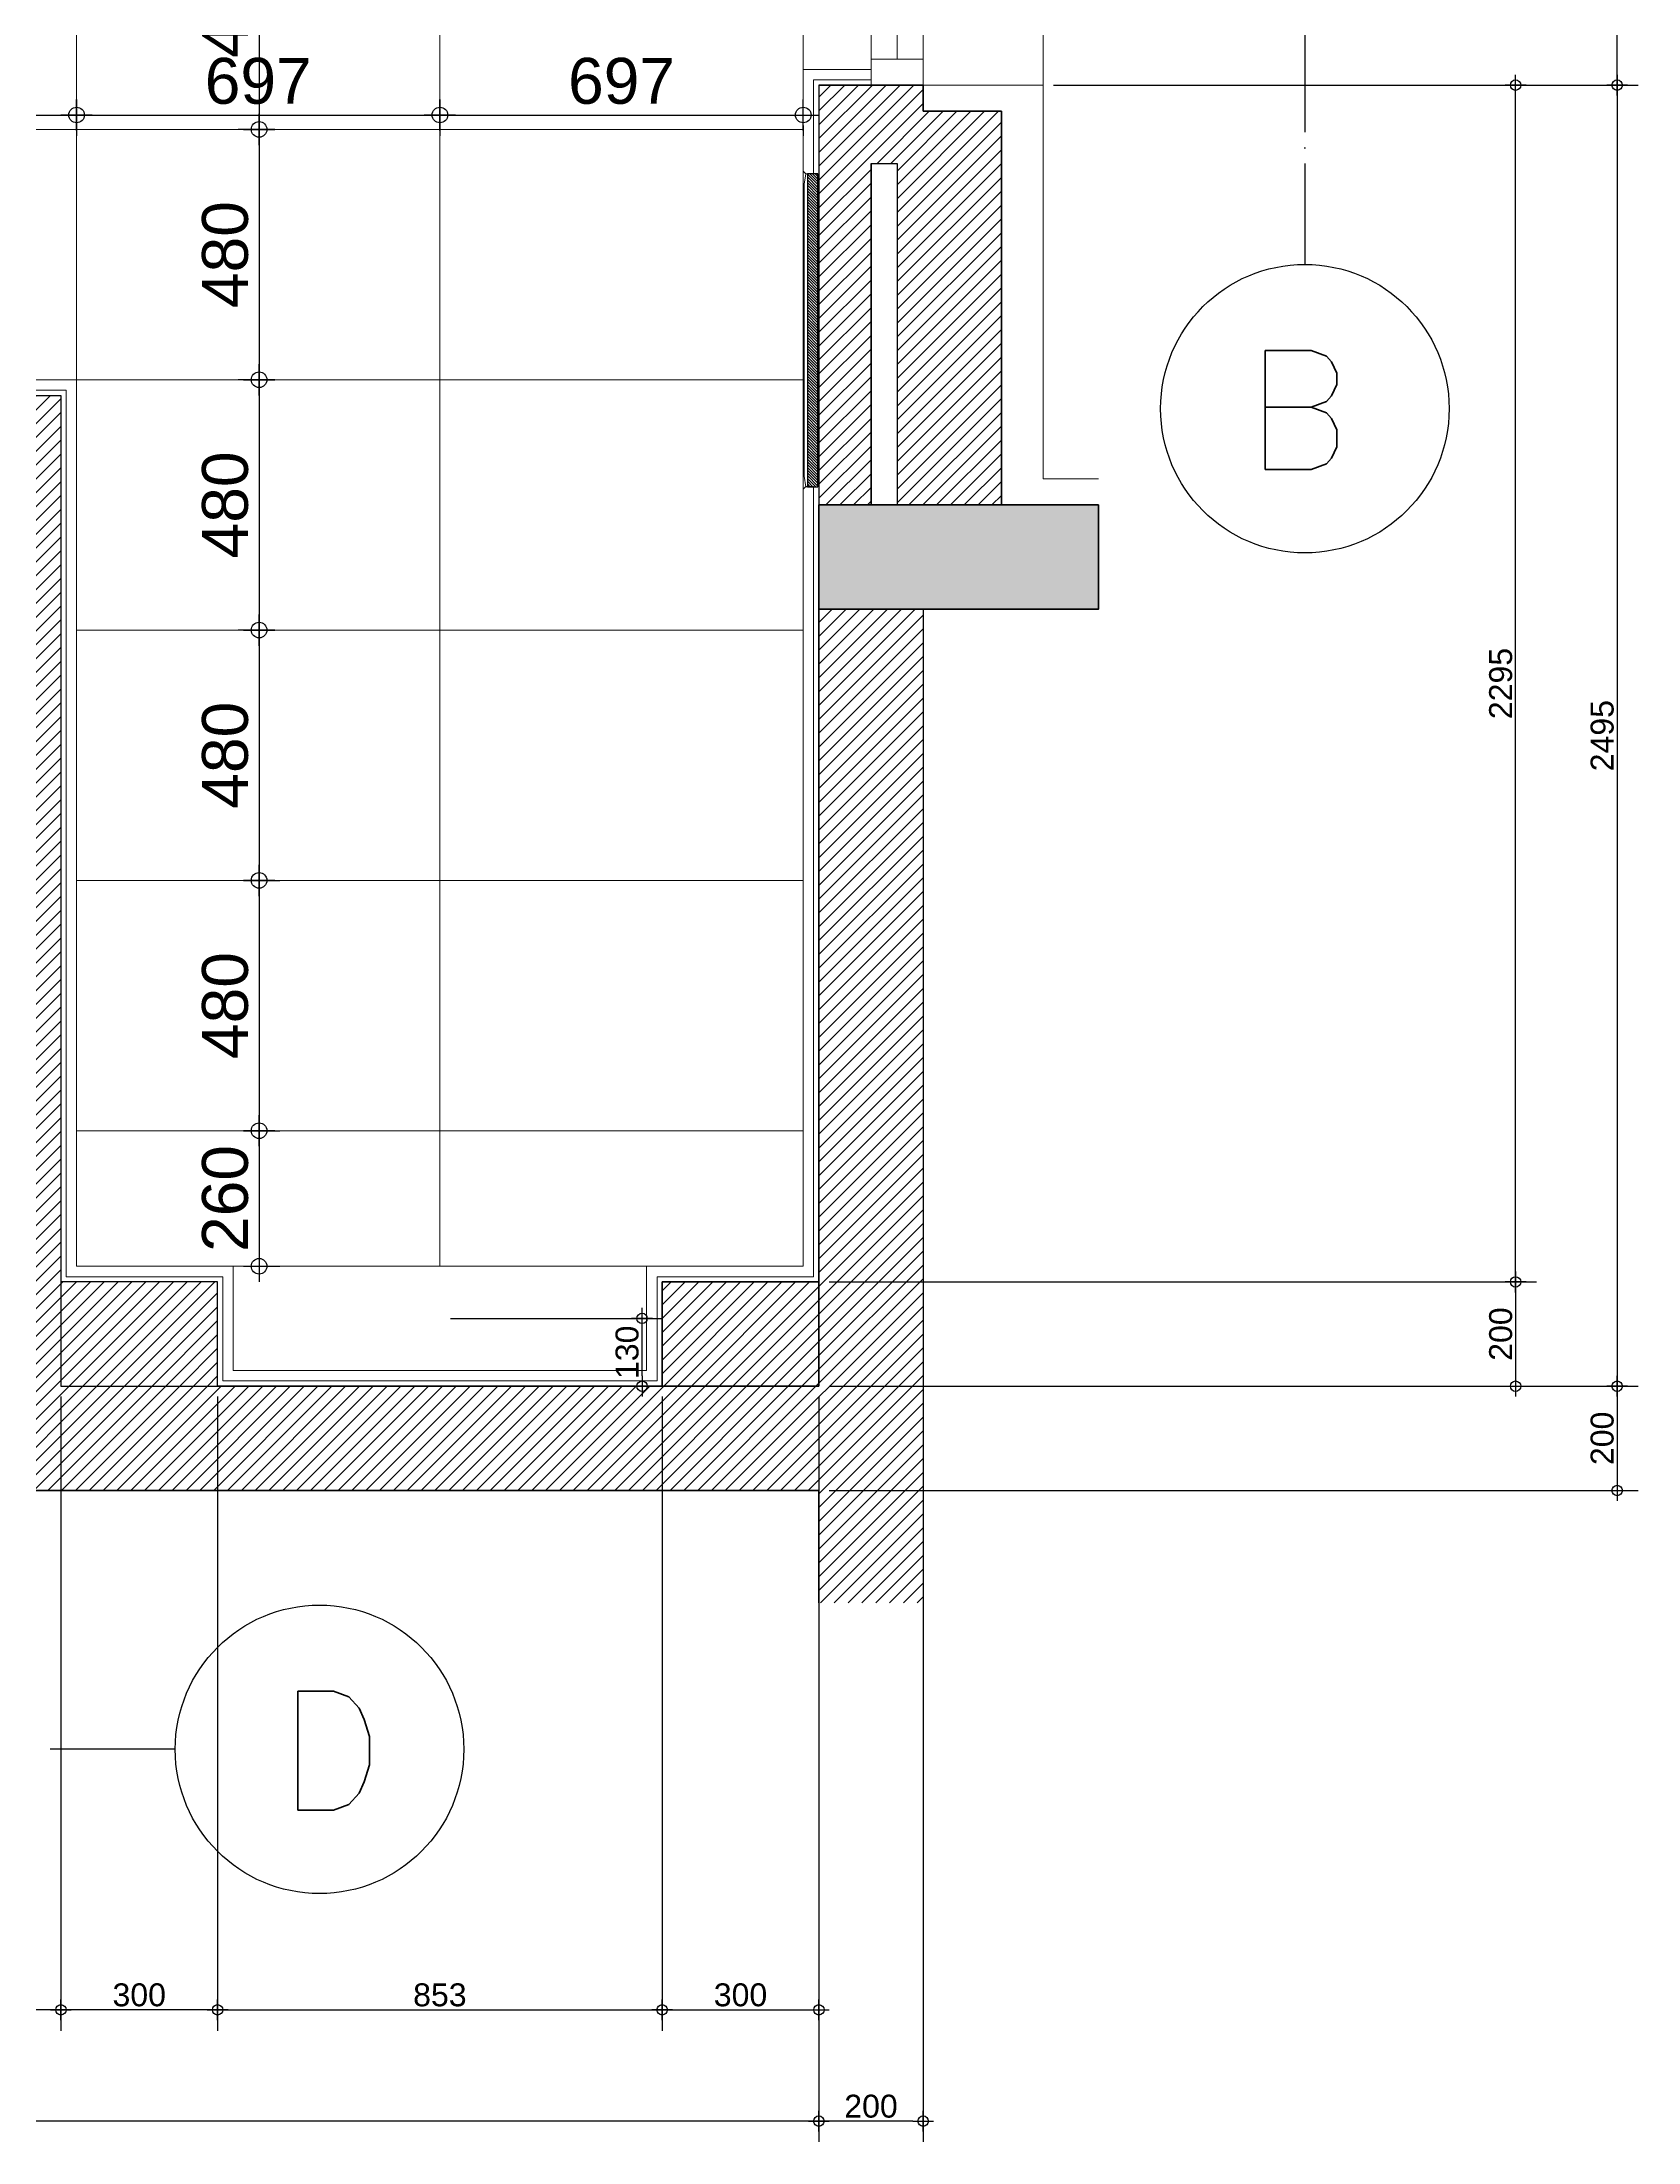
# Model space of a CAD drawing. Header units: inches. Extents: x 258415 to 640093, y 441672 to 945769.
# Drawn here: x 340224 to 343284, y 466265 to 470292 of the extents above; entities that cross this region are included whole.
import ezdxf

# ---------------------------------------------------------------- set-up
doc = ezdxf.new("R2010")
doc.units = ezdxf.units.IN
doc.header["$MEASUREMENT"] = 0
doc.linetypes.add('ACAD_ISO04W100', pattern=[30, 24, -3, 0, -3])
doc.linetypes.add('HIDDEN', pattern=[0.375, 0.25, -0.125])
for name, color, linetype in [('A-DIMESNION-1', 7, 'Continuous'), ('CQ Grg Gypsum', 41, 'Continuous'), ('CQ SPOT DETAIL DIMENSION', 9, 'Continuous'), ('CQ Wall plan', 3, 'Continuous'), ('CQ Wood Section', 60, 'Continuous'), ('Layer1', 1, 'Continuous'), ('xref grd floor$2$CQ Wall hatch_CHB', 8, 'Continuous')]:
    doc.layers.add(name, color=color, linetype=linetype)
for name, color, linetype, lineweight in [('A-GLAZ', 134, 'Continuous', 18), ('CQ Marble', 6, 'Continuous', 0), ('CQ Mirror-Glass', 4, 'Continuous', 0), ('CQ plan and elev dimension', 252, 'Continuous', 35), ('CQ wooh hatch', 8, 'HIDDEN', 18), ('xref grd floor$0$A-WALL-TILE', 8, 'Continuous', 9), ('xref grd floor$0$XREF-V2-GF_COLS$0$A-COLS', 5, 'Continuous', 40), ('xref grd floor$0$XREF-V2-GF_COLS$0$A-COLS-PATT', 253, 'Continuous', 20)]:
    doc.layers.add(name, color=color, linetype=linetype, lineweight=lineweight)
doc.styles.get("Standard").update_dxf_attribs({"font": 'arial.ttf'})
doc.styles.add('STYL-CONCEPT', font='romans.shx')
doc.dimstyles.new('CQ Anno', dxfattribs={"dimscale": 40, "dimtxt": 2.2, "dimasz": 0.75, "dimexe": 1, "dimexo": 0.5, "dimgap": 0.5, "dimtad": 1, "dimrnd": 1, "dimdsep": 46, "dimtxsty": 'Standard', "dimblk": 'x-04-bw-gf-dim-50$0$DIM12', "dimcen": 0.0025, "dimdle": 0.5, "dimclrd": 8, "dimclre": 8, "dimclrt": 2, "dimazin": 2, "dimtfac": 1, "dimtix": 1, "dimtmove": 1, "dimatfit": 0, "dimfxl": 50, "dimtolj": 1, "dimtzin": 0, "dimlwd": -1, "dimarcsym": 1})
pattern_1 = [(45, (0, 0), (-13.25825215, 13.25825215), [])]

# ---------------------------------------------------------------- blocks, each defined once
blk = doc.blocks.new('ff-12 wall plan')
at = {"layer": 'xref grd floor$0$XREF-V2-GF_COLS$0$A-COLS-PATT'}
blk.add_hatch(color=256, dxfattribs=at).paths.add_polyline_path([(312435.4, 469404.1), (312435.4, 469204.1), (312971.3, 469204.1), (312971.3, 469404.1)])
at = {"layer": 'xref grd floor$2$CQ Wall hatch_CHB'}
h = blk.add_hatch(dxfattribs=at)
h.set_pattern_fill('ANSI31,_O', color=8, scale=150)
h.set_pattern_definition(pattern_1)
h.paths.add_polyline_path([(312785.4, 469404.1), (312785.4, 470159.1), (312635.4, 470159.1), (312635.4, 470209.1), (312435.4, 470209.1), (312435.4, 469404.1), (312535.4, 469404.1), (312535.4, 470059.1), (312585.4, 470059.1), (312585.4, 469404.1)])
h = blk.add_hatch(dxfattribs=at)
h.set_pattern_fill('ANSI31,_O', color=8, scale=150)
h.set_pattern_definition(pattern_1)
h.paths.add_polyline_path([(310882, 469614.1), (310982, 469614.1), (310982, 467714.1), (310882, 467714.1)])
h = blk.add_hatch(dxfattribs=at)
h.set_pattern_fill('ANSI31,_O', color=8, scale=150)
h.set_pattern_definition(pattern_1)
h.paths.add_polyline_path([(312635.4, 469204.1), (312635.4, 467298.6), (312435.4, 467298.6), (312435.4, 467514.1), (308955.4, 467514.1), (308955.4, 467298.6), (308755.4, 467298.6), (308755.4, 467614.1), (308408.5, 467614.1), (308408.5, 467814.1), (308755.4, 467814.1), (308755.4, 468804.1), (308955.4, 468804.1), (308955.4, 467714.1), (312435.4, 467714.1), (312435.4, 469204.1)])
h = blk.add_hatch(dxfattribs=at)
h.set_pattern_fill('ANSI31,_O', color=8, scale=150)
h.set_pattern_definition(pattern_1)
h.paths.add_polyline_path([(310982, 467914.1), (311282.5, 467914.1), (311282.5, 467714.1), (310982, 467714.1)])
h.paths.add_polyline_path([(312135, 467914.1), (312435.4, 467914.1), (312435.4, 467714.1), (312135, 467714.1)])
at = {"layer": 'A-GLAZ', "elevation": 0}
for points in [[(312635.5, 471109.1), (312535.4, 471109.1), (312535.4, 470209.1), (312635.5, 470209.1)], [(312585.5, 471059.1), (312535.5, 471059.1), (312535.4, 470259.1), (312585.5, 470259.1)], [(312635.5, 470209.1), (312535.4, 470209.1), (312535.4, 470259.1), (312635.5, 470259.1)]]:
    blk.add_lwpolyline(points, close=True, dxfattribs=at)
at = {"layer": 'CQ Wall plan'}
for p, q in [((312435.4, 470209.1, 0), (312635.4, 470209.1, 0)), ((312435.4, 470209.1, 0), (312435.4, 469404.1, 0)), ((312635.4, 470209.1, 0), (312635.4, 470159.1, 0)), ((312635.4, 470159.1, 0), (312785.4, 470159.1, 0)), ((312785.4, 470159.1, 0), (312785.4, 469404.1, 0)), ((312535.4, 470059.1, 0), (312535.4, 469404.1, 0)), ((312535.4, 470059.1, 0), (312585.4, 470059.1, 0)), ((312585.4, 470059.1, 0), (312585.4, 469404.1, 0)), ((310882, 469614.1, 0), (310982, 469614.1, 0)), ((310982, 469614.1, 0), (310982, 467714.1, 0)), ((312435.4, 469204.1, 0), (312435.4, 467714.1, 0)), ((312635.4, 469204.1, 0), (312635.4, 467298.6, 0)), ((310982, 467714.1, 0), (311201.4, 467714.1, 0)), ((311201.4, 467714.1, 0), (311301.4, 467714.1, 0)), ((311301.4, 467714.1, 0), (312435.4, 467714.1, 0)), ((308955.4, 467514.1, 0), (312435.4, 467514.1, 0)), ((312435.4, 467514.1, 0), (312435.4, 467298.6, 0))]:
    blk.add_line(p, q, dxfattribs=at)
at = {"layer": 'CQ Wall plan', "elevation": 0}
for points in [[(312785.4, 469404.1), (312785.4, 470159.1), (312635.4, 470159.1), (312635.4, 470209.1), (312435.4, 470209.1), (312435.4, 469404.1), (312535.4, 469404.1), (312535.4, 470059.1), (312585.4, 470059.1), (312585.4, 469404.1)], [(312135, 467914.1), (312435.4, 467914.1), (312435.4, 467714.1), (312135, 467714.1)]]:
    blk.add_lwpolyline(points, close=True, dxfattribs=at)
for points in [[(310982, 467714.1), (312435.4, 467714.1), (312435.4, 469204.1), (312635.4, 469204.1), (312635.4, 467298.6)], [(312435.4, 467914.1), (312135, 467914.1), (312135, 467714.1), (311308, 467714.1), (311282.5, 467714.1), (311282.5, 467914.1), (310982, 467914.1)], [(312435.4, 467298.6), (312435.4, 467514.1), (308955.4, 467514.1), (308955.4, 467298.6)]]:
    blk.add_lwpolyline(points, dxfattribs=at)
at = {"layer": 'xref grd floor$0$A-WALL-TILE'}
for p, q in [((312865.4, 471734.1, 0), (312865.4, 469454.1, 0)), ((312635.4, 470209.1, 0), (312865.4, 470209.1, 0)), ((312865.4, 469454.1, 0), (312971.3, 469454.1, 0))]:
    blk.add_line(p, q, dxfattribs=at)
at = {"layer": 'xref grd floor$0$XREF-V2-GF_COLS$0$A-COLS', "elevation": 0}
blk.add_lwpolyline([(312435.4, 469404.1), (312435.4, 469204.1), (312971.3, 469204.1), (312971.3, 469404.1)], close=True, dxfattribs=at)
blk.add_lwpolyline([(312971.3, 469404.1), (312435.4, 469404.1), (312435.4, 469204.1), (312971.3, 469204.1)], dxfattribs=at)
blk = doc.blocks.new('ff-12 section line')
at = {"layer": 'Layer1', "linetype": 'ACAD_ISO04W100', "ltscale": 10}
for p, q in [((303553.9, 468882.5, 0), (303553.9, 468088.7, 0)), ((301387.8, 465241.2, 0), (300726.3, 465241.2, 0))]:
    blk.add_line(p, q, dxfattribs=at)
at = {"layer": 'Layer1'}
for centre in [(303553.9, 467812.1, 0), (301664.4, 465241.2, 0)]:
    blk.add_circle(centre, 276.6, dxfattribs=at)
at = {"layer": 'Layer1', "style": 'STYL-CONCEPT'}
blk.add_text('B', height=228.5, dxfattribs=at).set_placement((303438.7, 467695.3, 0))
at = {"layer": 'Layer1', "insert": (301583.8, 465124.4, 0), "char_height": 228.5, "attachment_point": 7, "style": 'STYL-CONCEPT'}
blk.add_mtext_dynamic_manual_height_columns('D', width=200.816, gutter_width=150, heights=[0], dxfattribs=at)
blk = doc.blocks.new('ff-12 marble')
at = {"layer": 'CQ Marble'}
for p, q in [((312405.4, 471079.1, 0), (312405.4, 470239.1, 0)), ((312535.4, 470239.1, 0), (312535.4, 470219.1, 0)), ((312405.4, 470044.1, 0), (312410.4, 470039.1, 0)), ((312410.4, 470039.1, 0), (312425.4, 470039.1, 0)), ((312405.4, 469434.1, 0), (312410.4, 469439.1, 0)), ((312410.4, 469439.1, 0), (312425.4, 469439.1, 0)), ((312105, 467944.1, 0), (311312.5, 467944.1, 0))]:
    blk.add_line(p, q, dxfattribs=at)
at = {"layer": 'CQ Marble', "elevation": 0}
for points in [[(312535.4, 470239.1), (312405.4, 470239.1), (312405.4, 470044.1)], [(312535.4, 470219.1), (312425.4, 470219.1), (312425.4, 470039.1)], [(312405.4, 469434.1), (312405.4, 467944.1), (312105, 467944.1), (312105, 467744.1), (311312.5, 467744.1), (311312.5, 467944.1), (311012, 467944.1), (311012, 469644.1), (310852, 469644.1), (310852, 467944.1)], [(312425.4, 469439.1), (312425.4, 467924.1), (312125, 467924.1), (312125, 467724.1), (311292.5, 467724.1), (311292.5, 467924.1), (310992, 467924.1), (310992, 469624.1), (310872, 469624.1), (310872, 467944.1)]]:
    blk.add_lwpolyline(points, dxfattribs=at)
blk = doc.blocks.new('x-04-bw-gf-dim-50$0$DIM12')
at = {"color": 8}
blk.add_line((-1, 0), (1, 0), dxfattribs=at)
blk.add_line((0, -1), (0, 1))
blk.add_circle((0, 0), 0.5)
blk = doc.blocks.new('*D1211')
at = {"layer": 'A-DIMESNION-1', "color": 8, "lineweight": -2, "ltscale": 0.05, "transparency": 16777216}
for p, q in [((340260.1, 467694.1), (340260.1, 466478.2)), ((340560.6, 467694.1), (340560.6, 466478.2))]:
    blk.add_line(p, q, dxfattribs=at)
at = {"layer": 'A-DIMESNION-1', "color": 8, "ltscale": 0.05, "transparency": 16777216}
blk.add_line((340540.6, 466518.2), (340280.1, 466518.2), dxfattribs=at)
at = {"layer": 'Defpoints', "color": 0, "linetype": 'Continuous', "ltscale": 0.05, "transparency": 16777216}
for p in [(340260.1, 467714.1, 0), (340560.6, 467714.1, 0), (340260.1, 466518.2)]:
    blk.add_point(p, dxfattribs=at)
at = {"layer": 'A-DIMESNION-1', "color": 8, "linetype": 'Continuous', "ltscale": 0.05, "transparency": 16777216, "xscale": 20, "yscale": 20, "zscale": 20, "rotation": 180}
blk.add_blockref('x-04-bw-gf-dim-50$0$DIM12', (340260.1, 466518.2), dxfattribs=at)
at = {"layer": 'A-DIMESNION-1', "color": 8, "linetype": 'Continuous', "ltscale": 0.05, "transparency": 16777216, "xscale": 20, "yscale": 20, "zscale": 20}
blk.add_blockref('x-04-bw-gf-dim-50$0$DIM12', (340560.6, 466518.2), dxfattribs=at)
at = {"layer": 'A-DIMESNION-1', "color": 2, "linetype": 'Continuous', "ltscale": 0.05, "transparency": 16777216, "insert": (340410.3, 466546.7), "char_height": 44, "attachment_point": 5}
blk.add_mtext('\\A1;300', dxfattribs=at)
blk = doc.blocks.new('*D1216')
at = {"layer": 'A-DIMESNION-1', "color": 8, "lineweight": -2, "ltscale": 0.05, "transparency": 16777216}
for p, q in [((340560.6, 467694.1), (340560.6, 466478.2)), ((341413.1, 467694.1), (341413.1, 466478.2))]:
    blk.add_line(p, q, dxfattribs=at)
at = {"layer": 'A-DIMESNION-1', "color": 8, "ltscale": 0.05, "transparency": 16777216}
blk.add_line((340580.6, 466518.2), (341393.1, 466518.2), dxfattribs=at)
at = {"layer": 'Defpoints', "color": 0, "linetype": 'Continuous', "ltscale": 0.05, "transparency": 16777216}
for p in [(340560.6, 467714.1, 0), (341413.1, 467714.1, 0), (341413.1, 466518.2)]:
    blk.add_point(p, dxfattribs=at)
at = {"layer": 'A-DIMESNION-1', "color": 8, "linetype": 'Continuous', "ltscale": 0.05, "transparency": 16777216, "xscale": 20, "yscale": 20, "zscale": 20, "rotation": 180}
blk.add_blockref('x-04-bw-gf-dim-50$0$DIM12', (340560.6, 466518.2), dxfattribs=at)
at = {"layer": 'A-DIMESNION-1', "color": 8, "linetype": 'Continuous', "ltscale": 0.05, "transparency": 16777216, "xscale": 20, "yscale": 20, "zscale": 20}
blk.add_blockref('x-04-bw-gf-dim-50$0$DIM12', (341413.1, 466518.2), dxfattribs=at)
at = {"layer": 'A-DIMESNION-1', "color": 2, "linetype": 'Continuous', "ltscale": 0.05, "transparency": 16777216, "insert": (340986.8, 466546.7), "char_height": 44, "attachment_point": 5}
blk.add_mtext('\\A1;853', dxfattribs=at)
blk = doc.blocks.new('*D1221')
at = {"layer": 'A-DIMESNION-1', "color": 8, "lineweight": -2, "ltscale": 0.05, "transparency": 16777216}
for p, q in [((338833.5, 467694.1), (338833.5, 466478.2)), ((340260.1, 467694.1), (340260.1, 466478.2))]:
    blk.add_line(p, q, dxfattribs=at)
at = {"layer": 'A-DIMESNION-1', "color": 8, "ltscale": 0.05, "transparency": 16777216}
blk.add_line((340240.1, 466518.2), (338853.5, 466518.2), dxfattribs=at)
at = {"layer": 'Defpoints', "color": 0, "linetype": 'Continuous', "ltscale": 0.05, "transparency": 16777216}
for p in [(338833.5, 467714.1, 0), (340260.1, 467714.1, 0), (338833.5, 466518.2)]:
    blk.add_point(p, dxfattribs=at)
at = {"layer": 'A-DIMESNION-1', "color": 8, "linetype": 'Continuous', "ltscale": 0.05, "transparency": 16777216, "xscale": 20, "yscale": 20, "zscale": 20, "rotation": 180}
blk.add_blockref('x-04-bw-gf-dim-50$0$DIM12', (338833.5, 466518.2), dxfattribs=at)
at = {"layer": 'A-DIMESNION-1', "color": 8, "linetype": 'Continuous', "ltscale": 0.05, "transparency": 16777216, "xscale": 20, "yscale": 20, "zscale": 20}
blk.add_blockref('x-04-bw-gf-dim-50$0$DIM12', (340260.1, 466518.2), dxfattribs=at)
at = {"layer": 'A-DIMESNION-1', "color": 2, "linetype": 'Continuous', "ltscale": 0.05, "transparency": 16777216, "insert": (339546.8, 466546.3), "char_height": 44, "attachment_point": 5}
blk.add_mtext('\\A1;1427', dxfattribs=at)
blk = doc.blocks.new('*D1226')
at = {"layer": 'A-DIMESNION-1', "color": 8, "lineweight": -2, "ltscale": 0.05, "transparency": 16777216}
for p, q in [((341413.1, 467694.1), (341413.1, 466478.2)), ((341713.6, 467694.1), (341713.6, 466478.2))]:
    blk.add_line(p, q, dxfattribs=at)
at = {"layer": 'A-DIMESNION-1', "color": 8, "ltscale": 0.05, "transparency": 16777216}
blk.add_line((341433.1, 466518.2), (341693.6, 466518.2), dxfattribs=at)
at = {"layer": 'Defpoints', "color": 0, "linetype": 'Continuous', "ltscale": 0.05, "transparency": 16777216}
for p in [(341413.1, 467714.1, 0), (341713.6, 467714.1, 0), (341713.6, 466518.2)]:
    blk.add_point(p, dxfattribs=at)
at = {"layer": 'A-DIMESNION-1', "color": 8, "linetype": 'Continuous', "ltscale": 0.05, "transparency": 16777216, "xscale": 20, "yscale": 20, "zscale": 20, "rotation": 180}
blk.add_blockref('x-04-bw-gf-dim-50$0$DIM12', (341413.1, 466518.2), dxfattribs=at)
at = {"layer": 'A-DIMESNION-1', "color": 8, "linetype": 'Continuous', "ltscale": 0.05, "transparency": 16777216, "xscale": 20, "yscale": 20, "zscale": 20}
blk.add_blockref('x-04-bw-gf-dim-50$0$DIM12', (341713.6, 466518.2), dxfattribs=at)
at = {"layer": 'A-DIMESNION-1', "color": 2, "linetype": 'Continuous', "ltscale": 0.05, "transparency": 16777216, "insert": (341563.3, 466546.7), "char_height": 44, "attachment_point": 5}
blk.add_mtext('\\A1;300', dxfattribs=at)
blk = doc.blocks.new('*D1231')
at = {"layer": 'A-DIMESNION-1', "color": 8, "lineweight": -2, "ltscale": 0.05, "transparency": 16777216}
for p, q in [((338233.5, 467694.1), (338233.5, 466264.8)), ((341713.5, 467694.1), (341713.5, 466264.8))]:
    blk.add_line(p, q, dxfattribs=at)
at = {"layer": 'A-DIMESNION-1', "color": 8, "ltscale": 0.05, "transparency": 16777216}
blk.add_line((341693.5, 466304.8), (338253.5, 466304.8), dxfattribs=at)
at = {"layer": 'Defpoints', "color": 0, "linetype": 'Continuous', "ltscale": 0.05, "transparency": 16777216}
for p in [(338233.5, 467714.1, 0), (341713.5, 467714.1, 0), (338233.5, 466304.8)]:
    blk.add_point(p, dxfattribs=at)
at = {"layer": 'A-DIMESNION-1', "color": 8, "linetype": 'Continuous', "ltscale": 0.05, "transparency": 16777216, "xscale": 20, "yscale": 20, "zscale": 20, "rotation": 180}
blk.add_blockref('x-04-bw-gf-dim-50$0$DIM12', (338233.5, 466304.8), dxfattribs=at)
at = {"layer": 'A-DIMESNION-1', "color": 8, "linetype": 'Continuous', "ltscale": 0.05, "transparency": 16777216, "xscale": 20, "yscale": 20, "zscale": 20}
blk.add_blockref('x-04-bw-gf-dim-50$0$DIM12', (341713.5, 466304.8), dxfattribs=at)
at = {"layer": 'A-DIMESNION-1', "color": 2, "linetype": 'Continuous', "ltscale": 0.05, "transparency": 16777216, "insert": (339973.5, 466333.3), "char_height": 44, "attachment_point": 5}
blk.add_mtext('\\A1;3480', dxfattribs=at)
blk = doc.blocks.new('*D1236')
at = {"layer": 'A-DIMESNION-1', "color": 8, "lineweight": -2, "ltscale": 0.05, "transparency": 16777216}
for p, q in [((341713.5, 467694.1), (341713.5, 466264.8)), ((341913.5, 467594.1), (341913.5, 466264.8))]:
    blk.add_line(p, q, dxfattribs=at)
at = {"layer": 'A-DIMESNION-1', "color": 8, "ltscale": 0.05, "transparency": 16777216}
blk.add_line((341893.5, 466304.8), (341733.5, 466304.8), dxfattribs=at)
at = {"layer": 'Defpoints', "color": 0, "linetype": 'Continuous', "ltscale": 0.05, "transparency": 16777216}
for p in [(341713.5, 467714.1, 0), (341913.5, 467614.1), (341713.5, 466304.8)]:
    blk.add_point(p, dxfattribs=at)
at = {"layer": 'A-DIMESNION-1', "color": 8, "linetype": 'Continuous', "ltscale": 0.05, "transparency": 16777216, "xscale": 20, "yscale": 20, "zscale": 20, "rotation": 180}
blk.add_blockref('x-04-bw-gf-dim-50$0$DIM12', (341713.5, 466304.8), dxfattribs=at)
at = {"layer": 'A-DIMESNION-1', "color": 8, "linetype": 'Continuous', "ltscale": 0.05, "transparency": 16777216, "xscale": 20, "yscale": 20, "zscale": 20}
blk.add_blockref('x-04-bw-gf-dim-50$0$DIM12', (341913.5, 466304.8), dxfattribs=at)
at = {"layer": 'A-DIMESNION-1', "color": 2, "linetype": 'Continuous', "ltscale": 0.05, "transparency": 16777216, "insert": (341813.5, 466333.2), "char_height": 44, "attachment_point": 5}
blk.add_mtext('\\A1;200', dxfattribs=at)
blk = doc.blocks.new('*D1326')
at = {"layer": 'A-DIMESNION-1', "color": 8, "lineweight": -2, "ltscale": 0.05, "transparency": 16777216}
for p, q in [((342163.5, 470209.1), (343284.3, 470209.1)), ((342467.1, 467714.1), (343284.3, 467714.1))]:
    blk.add_line(p, q, dxfattribs=at)
at = {"layer": 'A-DIMESNION-1', "color": 8, "ltscale": 0.05, "transparency": 16777216}
blk.add_line((343244.3, 470189.1), (343244.3, 467734.1), dxfattribs=at)
at = {"layer": 'Defpoints', "color": 0, "linetype": 'Continuous', "ltscale": 0.05, "transparency": 16777216}
for p in [(342143.5, 470209.1, 0), (342447.1, 467714.1), (343244.3, 467714.1)]:
    blk.add_point(p, dxfattribs=at)
at = {"layer": 'A-DIMESNION-1', "color": 8, "linetype": 'Continuous', "ltscale": 0.05, "transparency": 16777216, "xscale": 20, "yscale": 20, "zscale": 20}
for p, rotation in [((343244.3, 470209.1), 90), ((343244.3, 467714.1), 270)]:
    blk.add_blockref('x-04-bw-gf-dim-50$0$DIM12', p, dxfattribs=dict(at, rotation=rotation))
at = {"layer": 'A-DIMESNION-1', "color": 2, "linetype": 'Continuous', "ltscale": 0.05, "transparency": 16777216, "insert": (343215.8, 468961.6), "char_height": 44, "attachment_point": 5, "rotation": 90}
blk.add_mtext('\\A1;2495', dxfattribs=at)
blk = doc.blocks.new('*D1331')
at = {"layer": 'A-DIMESNION-1', "color": 8, "lineweight": -2, "ltscale": 0.05, "transparency": 16777216}
for p, q in [((342163.5, 471109.1), (343284.3, 471109.1)), ((342163.5, 470209.1), (343284.3, 470209.1))]:
    blk.add_line(p, q, dxfattribs=at)
at = {"layer": 'A-DIMESNION-1', "color": 8, "ltscale": 0.05, "transparency": 16777216}
blk.add_line((343244.3, 470229.1), (343244.3, 471089.1), dxfattribs=at)
at = {"layer": 'Defpoints', "color": 0, "linetype": 'Continuous', "ltscale": 0.05, "transparency": 16777216}
for p in [(342143.5, 471109.1, 0), (343244.3, 471109.1), (342143.5, 470209.1, 0)]:
    blk.add_point(p, dxfattribs=at)
at = {"layer": 'A-DIMESNION-1', "color": 8, "linetype": 'Continuous', "ltscale": 0.05, "transparency": 16777216, "xscale": 20, "yscale": 20, "zscale": 20}
for p, rotation in [((343244.3, 471109.1), 90), ((343244.3, 470209.1), 270)]:
    blk.add_blockref('x-04-bw-gf-dim-50$0$DIM12', p, dxfattribs=dict(at, rotation=rotation))
at = {"layer": 'A-DIMESNION-1', "color": 2, "linetype": 'Continuous', "ltscale": 0.05, "transparency": 16777216, "insert": (343215.8, 470659.1), "char_height": 44, "attachment_point": 5, "rotation": 90}
blk.add_mtext('\\A1;900', dxfattribs=at)
blk = doc.blocks.new('*D1336')
at = {"layer": 'A-DIMESNION-1', "color": 8, "lineweight": -2, "ltscale": 0.05, "transparency": 16777216}
for p, q in [((341733.6, 467714.1), (343284.3, 467714.1)), ((341733.6, 467514.1), (343284.3, 467514.1))]:
    blk.add_line(p, q, dxfattribs=at)
at = {"layer": 'A-DIMESNION-1', "color": 8, "ltscale": 0.05, "transparency": 16777216}
blk.add_line((343244.3, 467694.1), (343244.3, 467534.1), dxfattribs=at)
at = {"layer": 'Defpoints', "color": 0, "linetype": 'Continuous', "ltscale": 0.05, "transparency": 16777216}
for p in [(341713.6, 467714.1, 0), (341713.6, 467514.1, 0), (343244.3, 467514.1)]:
    blk.add_point(p, dxfattribs=at)
at = {"layer": 'A-DIMESNION-1', "color": 8, "linetype": 'Continuous', "ltscale": 0.05, "transparency": 16777216, "xscale": 20, "yscale": 20, "zscale": 20}
for p, rotation in [((343244.3, 467714.1), 90), ((343244.3, 467514.1), 270)]:
    blk.add_blockref('x-04-bw-gf-dim-50$0$DIM12', p, dxfattribs=dict(at, rotation=rotation))
at = {"layer": 'A-DIMESNION-1', "color": 2, "linetype": 'Continuous', "ltscale": 0.05, "transparency": 16777216, "insert": (343215.8, 467614.1), "char_height": 44, "attachment_point": 5, "rotation": 90}
blk.add_mtext('\\A1;200', dxfattribs=at)
blk = doc.blocks.new('*D1341')
at = {"layer": 'A-DIMESNION-1', "color": 8, "lineweight": -2, "ltscale": 0.05, "transparency": 16777216}
for p, q in [((341733.5, 467914.1), (343089.6, 467914.1)), ((341733.6, 467714.1), (343089.6, 467714.1))]:
    blk.add_line(p, q, dxfattribs=at)
at = {"layer": 'A-DIMESNION-1', "color": 8, "ltscale": 0.05, "transparency": 16777216}
blk.add_line((343049.6, 467894.1), (343049.6, 467734.1), dxfattribs=at)
at = {"layer": 'Defpoints', "color": 0, "linetype": 'Continuous', "ltscale": 0.05, "transparency": 16777216}
for p in [(341713.5, 467914.1, 0), (341713.6, 467714.1, 0), (343049.6, 467714.1)]:
    blk.add_point(p, dxfattribs=at)
at = {"layer": 'A-DIMESNION-1', "color": 8, "linetype": 'Continuous', "ltscale": 0.05, "transparency": 16777216, "xscale": 20, "yscale": 20, "zscale": 20}
for p, rotation in [((343049.6, 467914.1), 90), ((343049.6, 467714.1), 270)]:
    blk.add_blockref('x-04-bw-gf-dim-50$0$DIM12', p, dxfattribs=dict(at, rotation=rotation))
at = {"layer": 'A-DIMESNION-1', "color": 2, "linetype": 'Continuous', "ltscale": 0.05, "transparency": 16777216, "insert": (343021.1, 467814.1), "char_height": 44, "attachment_point": 5, "rotation": 90}
blk.add_mtext('\\A1;200', dxfattribs=at)
blk = doc.blocks.new('*D1346')
at = {"layer": 'A-DIMESNION-1', "color": 8, "lineweight": -2, "ltscale": 0.05, "transparency": 16777216}
for p, q in [((342163.5, 470209.1), (343089.6, 470209.1)), ((341847.1, 467914.1), (343089.6, 467914.1))]:
    blk.add_line(p, q, dxfattribs=at)
at = {"layer": 'A-DIMESNION-1', "color": 8, "ltscale": 0.05, "transparency": 16777216}
blk.add_line((343049.6, 467934.1), (343049.6, 470189.1), dxfattribs=at)
at = {"layer": 'Defpoints', "color": 0, "linetype": 'Continuous', "ltscale": 0.05, "transparency": 16777216}
for p in [(342143.5, 470209.1, 0), (343049.6, 470209.1), (341827.1, 467914.1, 0)]:
    blk.add_point(p, dxfattribs=at)
at = {"layer": 'A-DIMESNION-1', "color": 8, "linetype": 'Continuous', "ltscale": 0.05, "transparency": 16777216, "xscale": 20, "yscale": 20, "zscale": 20}
for p, rotation in [((343049.6, 470209.1), 90), ((343049.6, 467914.1), 270)]:
    blk.add_blockref('x-04-bw-gf-dim-50$0$DIM12', p, dxfattribs=dict(at, rotation=rotation))
at = {"layer": 'A-DIMESNION-1', "color": 2, "linetype": 'Continuous', "ltscale": 0.05, "transparency": 16777216, "insert": (343021.1, 469061.6), "char_height": 44, "attachment_point": 5, "rotation": 90}
blk.add_mtext('\\A1;2295', dxfattribs=at)
blk = doc.blocks.new('*D1351')
at = {"layer": 'A-DIMESNION-1', "color": 8, "lineweight": -2, "ltscale": 0.05, "transparency": 16777216}
for p, q in [((341006.9, 467844.1), (341414.5, 467844.1)), ((341393.2, 467714.1), (341334.5, 467714.1))]:
    blk.add_line(p, q, dxfattribs=at)
at = {"layer": 'A-DIMESNION-1', "color": 8, "ltscale": 0.05, "transparency": 16777216}
blk.add_line((341374.5, 467734.1), (341374.5, 467824.1), dxfattribs=at)
at = {"layer": 'Defpoints', "color": 0, "linetype": 'Continuous', "ltscale": 0.05, "transparency": 16777216}
for p in [(340986.9, 467844.1, 0), (341374.5, 467844.1), (341413.2, 467714.1, 0)]:
    blk.add_point(p, dxfattribs=at)
at = {"layer": 'A-DIMESNION-1', "color": 8, "linetype": 'Continuous', "ltscale": 0.05, "transparency": 16777216, "xscale": 20, "yscale": 20, "zscale": 20}
for p, rotation in [((341374.5, 467844.1), 90), ((341374.5, 467714.1), 270)]:
    blk.add_blockref('x-04-bw-gf-dim-50$0$DIM12', p, dxfattribs=dict(at, rotation=rotation))
at = {"layer": 'A-DIMESNION-1', "color": 2, "linetype": 'Continuous', "ltscale": 0.05, "transparency": 16777216, "insert": (341346, 467779.1), "char_height": 44, "attachment_point": 5, "rotation": 90}
blk.add_mtext('\\A1;130', dxfattribs=at)
blk = doc.blocks.new('FF12 MARBLE FLOOR CALACATA')
at = {"layer": 'CQ Marble'}
for p, q in [((350736, 467944.1, 0), (350736, 471084.1, 0)), ((351432.7, 467944.1, 0), (351432.7, 471084.1, 0)), ((348709.5, 470124.1, 0), (352129.5, 470124.1, 0)), ((348709.5, 469644.1, 0), (352129.5, 469644.1, 0)), ((350736, 469164.1, 0), (352129.5, 469164.1, 0)), ((350736, 468684.1, 0), (352129.5, 468684.1, 0)), ((350736, 468204.1, 0), (352129.5, 468204.1, 0))]:
    blk.add_line(p, q, dxfattribs=at)
at = {"layer": 'CQ Marble', "elevation": 0}
blk.add_lwpolyline([(348709.5, 471084.1), (352259.5, 471084.1), (352259.5, 470239.1), (352129.5, 470239.1), (352129.5, 467944.1), (350736, 467944.1), (350736, 469644.1), (348709.5, 469644.1), (348709.5, 471084.1)], dxfattribs=at)
blk = doc.blocks.new('*D1358')
at = {"layer": 'CQ SPOT DETAIL DIMENSION', "color": 8, "lineweight": -2, "transparency": 16777216}
for p, q in [((340620.2, 470604.1), (340600.2, 470604.1)), ((340620.2, 470124.1), (340600.2, 470124.1))]:
    blk.add_line(p, q, dxfattribs=at)
at = {"layer": 'CQ SPOT DETAIL DIMENSION', "color": 8, "transparency": 16777216}
blk.add_line((340640.2, 470574.1), (340640.2, 470154.1), dxfattribs=at)
at = {"layer": 'Defpoints', "color": 0, "transparency": 16777216}
for p in [(340640.2, 470604.1, 0), (340640.2, 470124.1, 0), (340640.2, 470124.1)]:
    blk.add_point(p, dxfattribs=at)
at = {"layer": 'CQ SPOT DETAIL DIMENSION', "color": 8, "transparency": 16777216, "xscale": 30, "yscale": 30, "zscale": 30}
for p, rotation in [((340640.2, 470604.1), 90), ((340640.2, 470124.1), 270)]:
    blk.add_blockref('x-04-bw-gf-dim-50$0$DIM12', p, dxfattribs=dict(at, rotation=rotation))
at = {"layer": 'CQ SPOT DETAIL DIMENSION', "color": 2, "transparency": 16777216, "insert": (340575.3, 470364.1), "char_height": 88, "attachment_point": 5, "rotation": 90}
blk.add_mtext('\\A1;480', dxfattribs=at)
blk = doc.blocks.new('*D1359')
at = {"layer": 'CQ SPOT DETAIL DIMENSION', "color": 8, "lineweight": -2, "transparency": 16777216}
for p, q in [((340620.2, 470124.1), (340600.2, 470124.1)), ((340620.2, 469644.1), (340600.2, 469644.1))]:
    blk.add_line(p, q, dxfattribs=at)
at = {"layer": 'CQ SPOT DETAIL DIMENSION', "color": 8, "transparency": 16777216}
blk.add_line((340640.2, 470094.1), (340640.2, 469674.1), dxfattribs=at)
at = {"layer": 'Defpoints', "color": 0, "transparency": 16777216}
for p in [(340640.2, 470124.1, 0), (340640.2, 469644.1, 0), (340640.2, 469644.1)]:
    blk.add_point(p, dxfattribs=at)
at = {"layer": 'CQ SPOT DETAIL DIMENSION', "color": 8, "transparency": 16777216, "xscale": 30, "yscale": 30, "zscale": 30}
for p, rotation in [((340640.2, 470124.1), 90), ((340640.2, 469644.1), 270)]:
    blk.add_blockref('x-04-bw-gf-dim-50$0$DIM12', p, dxfattribs=dict(at, rotation=rotation))
at = {"layer": 'CQ SPOT DETAIL DIMENSION', "color": 2, "transparency": 16777216, "insert": (340575.3, 469884.1), "char_height": 88, "attachment_point": 5, "rotation": 90}
blk.add_mtext('\\A1;480', dxfattribs=at)
blk = doc.blocks.new('*D1360')
at = {"layer": 'CQ SPOT DETAIL DIMENSION', "color": 8, "lineweight": -2, "transparency": 16777216}
for p, q in [((340620.2, 469644.1), (340600.2, 469644.1)), ((340620.2, 469164.1), (340600.2, 469164.1))]:
    blk.add_line(p, q, dxfattribs=at)
at = {"layer": 'CQ SPOT DETAIL DIMENSION', "color": 8, "transparency": 16777216}
blk.add_line((340640.2, 469614.1), (340640.2, 469194.1), dxfattribs=at)
at = {"layer": 'Defpoints', "color": 0, "transparency": 16777216}
for p in [(340640.2, 469644.1, 0), (340640.2, 469164.1, 0), (340640.2, 469164.1)]:
    blk.add_point(p, dxfattribs=at)
at = {"layer": 'CQ SPOT DETAIL DIMENSION', "color": 8, "transparency": 16777216, "xscale": 30, "yscale": 30, "zscale": 30}
for p, rotation in [((340640.2, 469644.1), 90), ((340640.2, 469164.1), 270)]:
    blk.add_blockref('x-04-bw-gf-dim-50$0$DIM12', p, dxfattribs=dict(at, rotation=rotation))
at = {"layer": 'CQ SPOT DETAIL DIMENSION', "color": 2, "transparency": 16777216, "insert": (340575.3, 469404.1), "char_height": 88, "attachment_point": 5, "rotation": 90}
blk.add_mtext('\\A1;480', dxfattribs=at)
blk = doc.blocks.new('*D1361')
at = {"layer": 'CQ SPOT DETAIL DIMENSION', "color": 8, "lineweight": -2, "transparency": 16777216}
for p, q in [((340620.2, 469164.1), (340600.2, 469164.1)), ((340640.2, 468684.1), (340680.2, 468684.1))]:
    blk.add_line(p, q, dxfattribs=at)
at = {"layer": 'CQ SPOT DETAIL DIMENSION', "color": 8, "transparency": 16777216}
blk.add_line((340640.2, 469134.1), (340640.2, 468714.1), dxfattribs=at)
at = {"layer": 'Defpoints', "color": 0, "transparency": 16777216}
for p in [(340640.2, 469164.1, 0), (340620.2, 468684.1, 0), (340640.2, 468684.1)]:
    blk.add_point(p, dxfattribs=at)
at = {"layer": 'CQ SPOT DETAIL DIMENSION', "color": 8, "transparency": 16777216, "xscale": 30, "yscale": 30, "zscale": 30}
for p, rotation in [((340640.2, 469164.1), 90), ((340640.2, 468684.1), 270)]:
    blk.add_blockref('x-04-bw-gf-dim-50$0$DIM12', p, dxfattribs=dict(at, rotation=rotation))
at = {"layer": 'CQ SPOT DETAIL DIMENSION', "color": 2, "transparency": 16777216, "insert": (340575.3, 468924.1), "char_height": 88, "attachment_point": 5, "rotation": 90}
blk.add_mtext('\\A1;480', dxfattribs=at)
blk = doc.blocks.new('*D1362')
at = {"layer": 'CQ SPOT DETAIL DIMENSION', "color": 8, "lineweight": -2, "transparency": 16777216}
for p, q in [((340640.2, 468684.1), (340680.2, 468684.1)), ((340630.2, 468204.1), (340680.2, 468204.1))]:
    blk.add_line(p, q, dxfattribs=at)
at = {"layer": 'CQ SPOT DETAIL DIMENSION', "color": 8, "transparency": 16777216}
blk.add_line((340640.2, 468654.1), (340640.2, 468234.1), dxfattribs=at)
at = {"layer": 'Defpoints', "color": 0, "transparency": 16777216}
for p in [(340620.2, 468684.1, 0), (340610.2, 468204.1, 0), (340640.2, 468204.1)]:
    blk.add_point(p, dxfattribs=at)
at = {"layer": 'CQ SPOT DETAIL DIMENSION', "color": 8, "transparency": 16777216, "xscale": 30, "yscale": 30, "zscale": 30}
for p, rotation in [((340640.2, 468684.1), 90), ((340640.2, 468204.1), 270)]:
    blk.add_blockref('x-04-bw-gf-dim-50$0$DIM12', p, dxfattribs=dict(at, rotation=rotation))
at = {"layer": 'CQ SPOT DETAIL DIMENSION', "color": 2, "transparency": 16777216, "insert": (340575.3, 468444.1), "char_height": 88, "attachment_point": 5, "rotation": 90}
blk.add_mtext('\\A1;480', dxfattribs=at)
blk = doc.blocks.new('*D1363')
at = {"layer": 'CQ SPOT DETAIL DIMENSION', "color": 8, "lineweight": -2, "transparency": 16777216}
for p, q in [((340630.2, 468204.1), (340680.2, 468204.1)), ((340660.2, 467944.1), (340680.2, 467944.1))]:
    blk.add_line(p, q, dxfattribs=at)
at = {"layer": 'CQ SPOT DETAIL DIMENSION', "color": 8, "transparency": 16777216}
blk.add_line((340640.2, 468174.1), (340640.2, 467974.1), dxfattribs=at)
at = {"layer": 'Defpoints', "color": 0, "transparency": 16777216}
for p in [(340610.2, 468204.1, 0), (340640.2, 467944.1, 0), (340640.2, 467944.1)]:
    blk.add_point(p, dxfattribs=at)
at = {"layer": 'CQ SPOT DETAIL DIMENSION', "color": 8, "transparency": 16777216, "xscale": 30, "yscale": 30, "zscale": 30}
for p, rotation in [((340640.2, 468204.1), 90), ((340640.2, 467944.1), 270)]:
    blk.add_blockref('x-04-bw-gf-dim-50$0$DIM12', p, dxfattribs=dict(at, rotation=rotation))
at = {"layer": 'CQ SPOT DETAIL DIMENSION', "color": 2, "transparency": 16777216, "insert": (340575.3, 468074.1), "char_height": 88, "attachment_point": 5, "rotation": 90}
blk.add_mtext('\\A1;260', dxfattribs=at)
blk = doc.blocks.new('*D1366')
at = {"layer": 'CQ SPOT DETAIL DIMENSION', "color": 8, "lineweight": -2, "transparency": 16777216}
for p, q in [((339593.4, 470131.8), (339593.4, 470111.8)), ((340290.2, 470131.8), (340290.2, 470111.8))]:
    blk.add_line(p, q, dxfattribs=at)
at = {"layer": 'CQ SPOT DETAIL DIMENSION', "color": 8, "transparency": 16777216}
blk.add_line((339623.4, 470151.8), (340260.2, 470151.8), dxfattribs=at)
at = {"layer": 'Defpoints', "color": 0, "transparency": 16777216}
for p in [(339593.4, 470151.8, 0), (340290.2, 470151.8, 0), (340290.2, 470151.8)]:
    blk.add_point(p, dxfattribs=at)
at = {"layer": 'CQ SPOT DETAIL DIMENSION', "color": 8, "transparency": 16777216, "xscale": 30, "yscale": 30, "zscale": 30, "rotation": 180}
blk.add_blockref('x-04-bw-gf-dim-50$0$DIM12', (339593.4, 470151.8), dxfattribs=at)
at = {"layer": 'CQ SPOT DETAIL DIMENSION', "color": 8, "transparency": 16777216, "xscale": 30, "yscale": 30, "zscale": 30}
blk.add_blockref('x-04-bw-gf-dim-50$0$DIM12', (340290.2, 470151.8), dxfattribs=at)
at = {"layer": 'CQ SPOT DETAIL DIMENSION', "color": 2, "transparency": 16777216, "insert": (339941.8, 470216.7), "char_height": 88, "attachment_point": 5}
blk.add_mtext('\\A1;697', dxfattribs=at)
blk = doc.blocks.new('*D1367')
at = {"layer": 'CQ SPOT DETAIL DIMENSION', "color": 8, "lineweight": -2, "transparency": 16777216}
for p, q in [((340290.2, 470131.8), (340290.2, 470111.8)), ((340986.9, 470131.8), (340986.9, 470111.8))]:
    blk.add_line(p, q, dxfattribs=at)
at = {"layer": 'CQ SPOT DETAIL DIMENSION', "color": 8, "transparency": 16777216}
blk.add_line((340320.2, 470151.8), (340956.9, 470151.8), dxfattribs=at)
at = {"layer": 'Defpoints', "color": 0, "transparency": 16777216}
for p in [(340290.2, 470151.8, 0), (340986.9, 470151.8, 0), (340986.9, 470151.8)]:
    blk.add_point(p, dxfattribs=at)
at = {"layer": 'CQ SPOT DETAIL DIMENSION', "color": 8, "transparency": 16777216, "xscale": 30, "yscale": 30, "zscale": 30, "rotation": 180}
blk.add_blockref('x-04-bw-gf-dim-50$0$DIM12', (340290.2, 470151.8), dxfattribs=at)
at = {"layer": 'CQ SPOT DETAIL DIMENSION', "color": 8, "transparency": 16777216, "xscale": 30, "yscale": 30, "zscale": 30}
blk.add_blockref('x-04-bw-gf-dim-50$0$DIM12', (340986.9, 470151.8), dxfattribs=at)
at = {"layer": 'CQ SPOT DETAIL DIMENSION', "color": 2, "transparency": 16777216, "insert": (340638.5, 470216.7), "char_height": 88, "attachment_point": 5}
blk.add_mtext('\\A1;697', dxfattribs=at)
blk = doc.blocks.new('*D1368')
at = {"layer": 'CQ SPOT DETAIL DIMENSION', "color": 8, "lineweight": -2, "transparency": 16777216}
for p, q in [((340986.9, 470131.8), (340986.9, 470111.8)), ((341683.6, 470131.8), (341683.6, 470111.8))]:
    blk.add_line(p, q, dxfattribs=at)
at = {"layer": 'CQ SPOT DETAIL DIMENSION', "color": 8, "transparency": 16777216}
blk.add_line((341016.9, 470151.8), (341653.6, 470151.8), dxfattribs=at)
at = {"layer": 'Defpoints', "color": 0, "transparency": 16777216}
for p in [(340986.9, 470151.8, 0), (341683.6, 470151.8, 0), (341683.6, 470151.8)]:
    blk.add_point(p, dxfattribs=at)
at = {"layer": 'CQ SPOT DETAIL DIMENSION', "color": 8, "transparency": 16777216, "xscale": 30, "yscale": 30, "zscale": 30, "rotation": 180}
blk.add_blockref('x-04-bw-gf-dim-50$0$DIM12', (340986.9, 470151.8), dxfattribs=at)
at = {"layer": 'CQ SPOT DETAIL DIMENSION', "color": 8, "transparency": 16777216, "xscale": 30, "yscale": 30, "zscale": 30}
blk.add_blockref('x-04-bw-gf-dim-50$0$DIM12', (341683.6, 470151.8), dxfattribs=at)
at = {"layer": 'CQ SPOT DETAIL DIMENSION', "color": 2, "transparency": 16777216, "insert": (341335.2, 470216.7), "char_height": 88, "attachment_point": 5}
blk.add_mtext('\\A1;697', dxfattribs=at)

msp = doc.modelspace()

# ---------------------------------------------------------------- hatches: boundary and pattern name
at = {"layer": 'CQ wooh hatch', "linetype": 'ByBlock'}
h = msp.add_hatch(dxfattribs=at)
h.set_pattern_fill('ANSI31', color=256, scale=30, angle=-270)
h.set_pattern_definition([(135, (777540.714, 974459.0723), (-2.65165043, -2.65165043), [])])
h.paths.add_polyline_path([(341711.597, 470039.03), (341691.597, 470039.03), (341691.597, 469439.03), (341711.597, 469439.03)])

# ---------------------------------------------------------------- linework, layer by layer
at = {"layer": 'CQ Mirror-Glass', "elevation": 0}
msp.add_lwpolyline([(341685.601, 470019.116), (341685.597, 469459.052, 0.03723969), (341685.601, 469459.007), (341688.597, 469439.03), (341691.597, 469439.03), (341691.597, 470039.094), (341691.597, 470039.094), (341688.597, 470039.094), (341685.601, 470019.116, 0.03723969), (341685.597, 470019.072)], format="xyb", close=True, dxfattribs=at)
at = {"layer": 'CQ Wood Section', "elevation": 0}
msp.add_lwpolyline([(341691.597, 469439.03), (341711.597, 469439.03), (341711.597, 470039.102), (341691.597, 470039.102)], close=True, dxfattribs=at)

# ---------------------------------------------------------------- block references
at = {"layer": 'CQ Grg Gypsum'}
msp.add_blockref('ff-12 marble', (29278.161, 0), dxfattribs=at)
at = {"layer": 'CQ plan and elev dimension'}
msp.add_blockref('ff-12 section line', (39091.581, 1776.576, 0), dxfattribs=at)
at = {"layer": 'CQ SPOT DETAIL DIMENSION'}
msp.add_blockref('FF12 MARBLE FLOOR CALACATA', (-10445.864, 0), dxfattribs=at)
at = {"layer": 'CQ Wall plan'}
msp.add_blockref('ff-12 wall plan', (29278.161, 0), dxfattribs=at)

# ---------------------------------------------------------------- dimensions: what is measured, and where the dimension line sits
at = {"layer": 'A-DIMESNION-1', "color": 64, "linetype": 'Continuous', "ltscale": 0.05}
for base, p1, p2, angle, picture, middle in [((343244.273, 471109.094), (342143.526, 470209.094, 0), (342143.526, 471109.094, 0), 270, '*D1331', (343215.807, 470659.094)), ((343049.584, 470209.094), (341827.118, 467914.128, 0), (342143.526, 470209.094, 0), 270, '*D1346', (343021.119, 469061.611)), ((343244.273, 467714.094), (342143.526, 470209.094, 0), (342447.118, 467714.094), 90, '*D1326', (343215.807, 468961.594)), ((343049.584, 467714.094), (341713.526, 467914.094, 0), (341713.597, 467714.094, 0), 90, '*D1341', (343021.119, 467814.094)), ((341374.496, 467844.102), (341413.168, 467714.094, 0), (340986.91, 467844.102, 0), 270, '*D1351', (341346.016, 467779.098)), ((341413.097, 466518.174, 0), (340560.58, 467714.094, 0), (341413.097, 467714.094, 0), 180, '*D1216', (340986.839, 466546.654, 0)), ((341713.597, 466518.174, 0), (341413.097, 467714.094, 0), (341713.597, 467714.094, 0), 180, '*D1226', (341563.347, 466546.654, 0)), ((343244.273, 467514.094), (341713.597, 467714.094, 0), (341713.597, 467514.094, 0), 90, '*D1336', (343215.807, 467614.094))]:
    dim = msp.add_linear_dim(base=base, p1=p1, p2=p2, angle=angle, dimstyle='CQ Anno', override={"dimscale": 0, "dimasz": 1, "dimexe": 2, "dimexo": 1, "dimgap": 0.3, "dimcen": 0.005}, dxfattribs=at)
    dim.commit()
    dim.dimension.update_dxf_attribs({"geometry": picture, "text_midpoint": middle})
for base, p1, p2, picture, middle in [((338233.526, 466304.779, 0), (341713.526, 467714.094, 0), (338233.526, 467714.093, 0), '*D1231', (339973.526, 466333.259, 0)), ((338833.526, 466518.174, 0), (340260.08, 467714.094), (338833.526, 467714.093, 0), '*D1221', (339546.803, 466546.264, 0)), ((340260.08, 466518.174, 0), (340560.58, 467714.094, 0), (340260.08, 467714.094, 0), '*D1211', (340410.33, 466546.654, 0)), ((341713.526, 466304.779, 0), (341913.526, 467614.094, 0), (341713.526, 467714.093, 0), '*D1236', (341813.526, 466333.244, 0))]:
    dim = msp.add_linear_dim(base=base, p1=p1, p2=p2, dimstyle='CQ Anno', override={"dimscale": 0, "dimasz": 1, "dimexe": 2, "dimexo": 1, "dimgap": 0.3, "dimcen": 0.005}, dxfattribs=at)
    dim.commit()
    dim.dimension.update_dxf_attribs({"geometry": picture, "text_midpoint": middle})
at = {"layer": 'CQ SPOT DETAIL DIMENSION'}
for base, p1, p2, picture, middle in [((340640.207, 470124.094), (340640.207, 470604.094, 0), (340640.207, 470124.094, 0), '*D1358', (340575.277, 470364.094)), ((340640.207, 469644.094), (340640.207, 470124.094, 0), (340640.207, 469644.094, 0), '*D1359', (340575.277, 469884.094)), ((340640.207, 469164.094), (340640.207, 469644.094, 0), (340640.207, 469164.094, 0), '*D1360', (340575.277, 469404.094)), ((340640.207, 468684.094), (340640.207, 469164.094, 0), (340620.207, 468684.094, 0), '*D1361', (340575.277, 468924.094)), ((340640.207, 468204.094), (340620.207, 468684.094, 0), (340610.207, 468204.094, 0), '*D1362', (340575.277, 468444.094)), ((340640.207, 467944.111), (340610.207, 468204.094, 0), (340640.207, 467944.111, 0), '*D1363', (340575.277, 468074.102))]:
    dim = msp.add_linear_dim(base=base, p1=p1, p2=p2, angle=90, dimstyle='CQ Anno', dxfattribs=at)
    dim.commit()
    dim.dimension.update_dxf_attribs({"geometry": picture, "text_midpoint": middle})
for base, p1, p2, picture, middle in [((340290.151, 470151.811), (339593.428, 470151.811, 0), (340290.151, 470151.811, 0), '*D1366', (339941.789, 470216.741)), ((340986.874, 470151.811), (340290.151, 470151.811, 0), (340986.874, 470151.811, 0), '*D1367', (340638.512, 470216.741)), ((341683.597, 470151.811), (340986.874, 470151.811, 0), (341683.597, 470151.811, 0), '*D1368', (341335.236, 470216.741))]:
    dim = msp.add_linear_dim(base=base, p1=p1, p2=p2, dimstyle='CQ Anno', dxfattribs=at)
    dim.commit()
    dim.dimension.update_dxf_attribs({"geometry": picture, "text_midpoint": middle})

doc.saveas('drawing.dxf')
